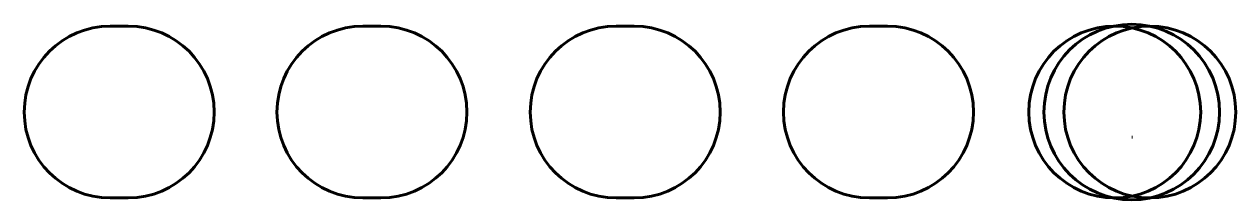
# Model space of a CAD drawing. Header units: millimetres. Extents: x -133 to 1, y -13 to 6.
import ezdxf

# ---------------------------------------------------------------- set-up
doc = ezdxf.new("R2010")
doc.units = ezdxf.units.MM
doc.linetypes.add('K5LT_BASIC', pattern=[0])
doc.layers.add('Системный слой', color=7, linetype='Continuous')

msp = doc.modelspace()

# ---------------------------------------------------------------- linework, layer by layer
at = {"layer": 'Системный слой', "color": 150, "linetype": 'K5LT_BASIC', "lineweight": 60, "true_color": 0x0080ff}
for p, q in [((-123.36, 6.28), (-121.36, 6.28)), ((-95.42, 6.28), (-93.42, 6.28)), ((-67.42, 6.28), (-65.42, 6.28)), ((-39.42, 6.28), (-37.42, 6.28)), ((-123.36, -12.72), (-121.36, -12.72)), ((-95.42, -12.72), (-93.42, -12.72)), ((-67.42, -12.72), (-65.42, -12.72)), ((-39.42, -12.72), (-37.42, -12.72))]:
    msp.add_line(p, q, dxfattribs=at)
for centre, radius in [((-12.3, -3.22), 9.5), ((-10.42, -3.22), 9.71), ((-8.42, -3.22), 9.5)]:
    msp.add_circle(centre, radius, dxfattribs=at)
for centre, radius, start, end in [((-123.36, -3.22), 9.5, 90, 270), ((-121.36, -3.22), 9.5, 270, 90), ((-95.42, -3.22), 9.5, 90, 270), ((-93.42, -3.22), 9.5, 270, 90), ((-67.42, -3.22), 9.5, 90, 270), ((-65.42, -3.22), 9.5, 270, 90), ((-39.42, -3.22), 9.5, 90, 270), ((-37.42, -3.22), 9.5, 270, 90), ((-8.42, -3.22), 9.5, 0, 90), ((-8.42, -3.22), 9.5, 0, 90), ((-10.42, 0), 6, 270, 270.7589)]:
    msp.add_arc(centre, radius, start, end, dxfattribs=at)

doc.saveas('drawing.dxf')
